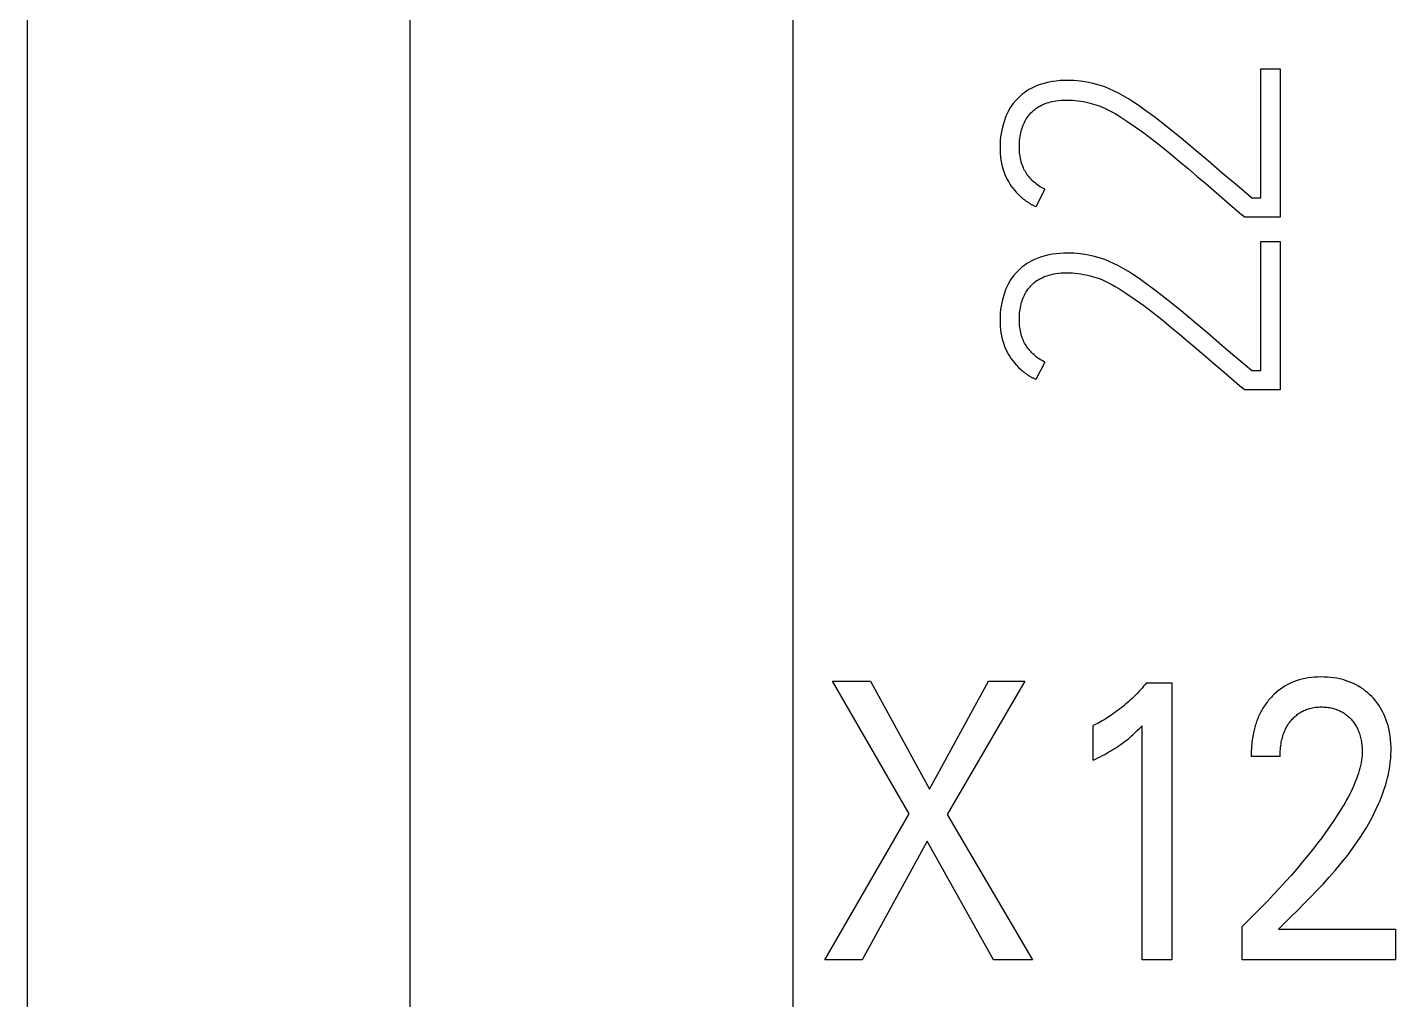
# Model space of a CAD drawing. Extents: x 867151 to 1787449, y -2071112 to -1028603.
# Drawn here: x 871211.25 to 871219.11, y -1032692.2 to -1032686.62 of the extents above; entities that cross this region are included whole.
import ezdxf

# ---------------------------------------------------------------- set-up
doc = ezdxf.new("R2010")
doc.units = 0
doc.header["$LTSCALE"] = 4
doc.header["$MEASUREMENT"] = 0
doc.layers.get('0').update_dxf_attribs({"linetype": 'CONTINUOUS'})
doc.layers.add('20000_FRONT_O', color=7, linetype='CONTINUOUS')

# ---------------------------------------------------------------- blocks, each defined once
blk = doc.blocks.new('CPU')
at = {"layer": '20000_FRONT_O', "color": 7, "linetype": 'Continuous'}
for p, q in [((82836.958, 10993.5925), (82836.958, 11092.7925)), ((82834.758, 11000.0199), (82834.758, 11033.3777))]:
    blk.add_line(p, q, dxfattribs=at)
blk = doc.blocks.new('A$C36C17930')
at = {"layer": '20000_FRONT_O', "color": 7, "linetype": 'Continuous'}
for p, q in [((0.0011, 0.4004), (0.0011, 99.6004)), ((2.2011, 6.8277), (2.2011, 40.1855)), ((4.8884, 19.834), (4.8884, 20.5752)), ((4.8884, 20.5752), (4.9994, 20.5752)), ((4.9994, 20.5752), (4.9994, 19.723)), ((3.5444, 20.4479), (3.5325, 20.4398)), ((3.5566, 20.4555), (3.5444, 20.4479)), ((3.5691, 20.4625), (3.5566, 20.4555)), ((3.5883, 20.472), (3.5691, 20.4625)), ((3.608, 20.4803), (3.5883, 20.472)), ((3.6283, 20.4873), (3.608, 20.4803)), ((3.649, 20.4931), (3.6283, 20.4873)), ((3.6701, 20.4979), (3.649, 20.4931)), ((3.6913, 20.5017), (3.6701, 20.4979)), ((3.7125, 20.5047), (3.6913, 20.5017)), ((3.7338, 20.5069), (3.7125, 20.5047)), ((3.7552, 20.5082), (3.7338, 20.5069)), ((3.7766, 20.5086), (3.7552, 20.5082)), ((3.8148, 20.5075), (3.7766, 20.5086)), ((3.8526, 20.5042), (3.8148, 20.5075)), ((3.8898, 20.4986), (3.8526, 20.5042)), ((3.9258, 20.4911), (3.8898, 20.4986)), ((3.9598, 20.4819), (3.9258, 20.4911)), ((3.9919, 20.4709), (3.9598, 20.4819)), ((4.0176, 20.4606), (3.9919, 20.4709)), ((4.0428, 20.4493), (4.0176, 20.4606)), ((4.0706, 20.4353), (4.0428, 20.4493)), ((3.4583, 20.3656), (3.451, 20.3545)), ((3.4662, 20.3763), (3.4583, 20.3656)), ((3.4826, 20.3954), (3.4662, 20.3763)), ((3.4995, 20.4122), (3.4826, 20.3954)), ((3.5161, 20.427), (3.4995, 20.4122)), ((3.5325, 20.4398), (3.5161, 20.427)), ((3.6229, 20.3626), (3.632, 20.3672)), ((3.632, 20.3672), (3.6412, 20.3714)), ((3.6412, 20.3714), (3.6506, 20.3752)), ((3.6506, 20.3752), (3.6603, 20.3787)), ((3.6603, 20.3787), (3.6702, 20.3817)), ((3.6702, 20.3817), (3.6801, 20.3843)), ((3.6801, 20.3843), (3.6903, 20.3867)), ((3.6903, 20.3867), (3.7005, 20.3888)), ((3.7005, 20.3888), (3.7108, 20.3905)), ((3.7108, 20.3905), (3.7265, 20.3927)), ((3.7265, 20.3927), (3.7422, 20.3942)), ((3.7422, 20.3942), (3.7583, 20.3951)), ((3.7583, 20.3951), (3.7744, 20.3954)), ((3.7744, 20.3954), (3.7906, 20.3952)), ((3.7906, 20.3952), (3.8067, 20.3945)), ((3.8067, 20.3945), (3.8226, 20.3932)), ((3.8226, 20.3932), (3.8385, 20.3915)), ((3.8385, 20.3915), (3.8542, 20.3893)), ((3.8542, 20.3893), (3.8698, 20.3866)), ((3.8698, 20.3866), (3.8849, 20.3835)), ((3.8849, 20.3835), (3.8999, 20.3802)), ((3.8999, 20.3802), (3.914, 20.3766)), ((3.914, 20.3766), (3.928, 20.3728)), ((3.928, 20.3728), (3.9411, 20.3688)), ((3.9411, 20.3688), (3.9542, 20.3644)), ((3.9542, 20.3644), (3.9662, 20.3599)), ((4.0979, 20.4201), (4.0706, 20.4353)), ((4.1278, 20.4021), (4.0979, 20.4201)), ((4.1572, 20.3832), (4.1278, 20.4021)), ((4.189, 20.3618), (4.1572, 20.3832)), ((3.4245, 20.3027), (3.4134, 20.2728)), ((3.4371, 20.33), (3.4245, 20.3027)), ((3.451, 20.3545), (3.4371, 20.33)), ((3.5391, 20.2834), (3.5439, 20.2911)), ((3.5439, 20.2911), (3.5482, 20.2975)), ((3.5482, 20.2975), (3.5528, 20.3037)), ((3.5528, 20.3037), (3.5576, 20.3098)), ((3.5576, 20.3098), (3.5626, 20.3157)), ((3.5626, 20.3157), (3.5678, 20.3214)), ((3.5678, 20.3214), (3.5733, 20.3268)), ((3.5733, 20.3268), (3.5789, 20.3321)), ((3.5789, 20.3321), (3.5847, 20.3372)), ((3.5847, 20.3372), (3.5907, 20.342)), ((3.5907, 20.342), (3.5969, 20.3466)), ((3.5969, 20.3466), (3.6053, 20.3524)), ((3.6053, 20.3524), (3.614, 20.3577)), ((3.614, 20.3577), (3.6229, 20.3626)), ((3.9662, 20.3599), (3.9782, 20.355)), ((3.9782, 20.355), (3.99, 20.3498)), ((3.99, 20.3498), (4.01, 20.3402)), ((4.01, 20.3402), (4.0296, 20.3299)), ((4.0296, 20.3299), (4.0514, 20.3174)), ((4.0514, 20.3174), (4.0729, 20.3045)), ((4.0729, 20.3045), (4.096, 20.2898)), ((4.096, 20.2898), (4.1189, 20.2749)), ((4.2203, 20.3397), (4.189, 20.3618)), ((4.2869, 20.2905), (4.2203, 20.3397)), ((4.3569, 20.2357), (4.2869, 20.2905)), ((3.3997, 20.2223), (3.3964, 20.2043)), ((3.4038, 20.2401), (3.3997, 20.2223)), ((3.4134, 20.2728), (3.4038, 20.2401)), ((3.5096, 20.2062), (3.5121, 20.2164)), ((3.5121, 20.2164), (3.5144, 20.2252)), ((3.5144, 20.2252), (3.5171, 20.2338)), ((3.5171, 20.2338), (3.52, 20.2424)), ((3.52, 20.2424), (3.5232, 20.2509)), ((3.5232, 20.2509), (3.5267, 20.2593)), ((3.5267, 20.2593), (3.5305, 20.2675)), ((3.5305, 20.2675), (3.5346, 20.2756)), ((3.5346, 20.2756), (3.5391, 20.2834)), ((4.1189, 20.2749), (4.1666, 20.2423)), ((4.1666, 20.2423), (4.216, 20.2068)), ((4.216, 20.2068), (4.2667, 20.1687)), ((4.4302, 20.1761), (4.3569, 20.2357)), ((3.3908, 20.1438), (3.3905, 20.1225)), ((3.392, 20.1651), (3.3908, 20.1438)), ((3.3938, 20.1848), (3.392, 20.1651)), ((3.3964, 20.2043), (3.3938, 20.1848)), ((3.5014, 20.1225), (3.5015, 20.1331)), ((3.5015, 20.1331), (3.5017, 20.1436)), ((3.5017, 20.1436), (3.5023, 20.1541)), ((3.5023, 20.1541), (3.5031, 20.1646)), ((3.5031, 20.1646), (3.5043, 20.1751)), ((3.5043, 20.1751), (3.5057, 20.1855)), ((3.5057, 20.1855), (3.5075, 20.1959)), ((3.5075, 20.1959), (3.5096, 20.2062)), ((4.2667, 20.1687), (4.3181, 20.1284)), ((4.3181, 20.1284), (4.3702, 20.0859)), ((4.5063, 20.1129), (4.4302, 20.1761)), ((3.3905, 20.1225), (3.3908, 20.1044)), ((3.3908, 20.1044), (3.3918, 20.0863)), ((3.3918, 20.0863), (3.3935, 20.0682)), ((3.3935, 20.0682), (3.3958, 20.0503)), ((3.3958, 20.0503), (3.399, 20.0324)), ((3.5017, 20.1123), (3.5014, 20.1225)), ((3.5022, 20.1021), (3.5017, 20.1123)), ((3.5029, 20.092), (3.5022, 20.1021)), ((3.504, 20.0819), (3.5029, 20.092)), ((3.5054, 20.0718), (3.504, 20.0819)), ((3.5071, 20.0618), (3.5054, 20.0718)), ((3.5092, 20.0519), (3.5071, 20.0618)), ((3.5116, 20.0421), (3.5092, 20.0519)), ((4.3702, 20.0859), (4.4223, 20.0425)), ((4.5855, 20.0459), (4.5063, 20.1129)), ((3.399, 20.0324), (3.4029, 20.0148)), ((3.4029, 20.0148), (3.4077, 19.9973)), ((3.4077, 19.9973), (3.4134, 19.9802)), ((3.4134, 19.9802), (3.4188, 19.9665)), ((3.5145, 20.0324), (3.5116, 20.0421)), ((3.5177, 20.0229), (3.5145, 20.0324)), ((3.5208, 20.0149), (3.5177, 20.0229)), ((3.5242, 20.0071), (3.5208, 20.0149)), ((3.5278, 19.9994), (3.5242, 20.0071)), ((3.5318, 19.9918), (3.5278, 19.9994)), ((3.536, 19.9844), (3.5318, 19.9918)), ((3.5405, 19.9771), (3.536, 19.9844)), ((3.5452, 19.9699), (3.5405, 19.9771)), ((4.4223, 20.0425), (4.4733, 19.9996)), ((4.4733, 19.9996), (4.5234, 19.9572)), ((4.667, 19.9765), (4.5855, 20.0459)), ((4.7502, 19.9059), (4.667, 19.9765)), ((3.4188, 19.9665), (3.4248, 19.953)), ((3.4248, 19.953), (3.4313, 19.9397)), ((3.4313, 19.9397), (3.4385, 19.9268)), ((3.4385, 19.9268), (3.4462, 19.9141)), ((3.4462, 19.9141), (3.4545, 19.9018)), ((3.4545, 19.9018), (3.4632, 19.8898)), ((3.5502, 19.9629), (3.5452, 19.9699)), ((3.5554, 19.9561), (3.5502, 19.9629)), ((3.5609, 19.9494), (3.5554, 19.9561)), ((3.5665, 19.943), (3.5609, 19.9494)), ((3.5729, 19.9362), (3.5665, 19.943)), ((3.5795, 19.9297), (3.5729, 19.9362)), ((3.5864, 19.9234), (3.5795, 19.9297)), ((3.5934, 19.9173), (3.5864, 19.9234)), ((3.6007, 19.9115), (3.5934, 19.9173)), ((3.6081, 19.906), (3.6007, 19.9115)), ((3.6158, 19.9008), (3.6081, 19.906)), ((3.6236, 19.8958), (3.6158, 19.9008)), ((3.6315, 19.8912), (3.6236, 19.8958)), ((4.5234, 19.9572), (4.5721, 19.9156)), ((4.5721, 19.9156), (4.619, 19.8753)), ((4.8352, 19.834), (4.7502, 19.9059)), ((3.4632, 19.8898), (3.4725, 19.8782)), ((3.4725, 19.8782), (3.4822, 19.867)), ((3.4822, 19.867), (3.4964, 19.8522)), ((3.4964, 19.8522), (3.5114, 19.8383)), ((3.5114, 19.8383), (3.5143, 19.8358)), ((3.5143, 19.8358), (3.5172, 19.8333)), ((3.5172, 19.8333), (3.5201, 19.8309)), ((3.5201, 19.8309), (3.523, 19.8285)), ((3.523, 19.8285), (3.526, 19.8262)), ((3.526, 19.8262), (3.529, 19.8238)), ((3.529, 19.8238), (3.532, 19.8215)), ((3.532, 19.8215), (3.535, 19.8193)), ((3.535, 19.8193), (3.5381, 19.817)), ((3.5381, 19.817), (3.5412, 19.8148)), ((3.5412, 19.8148), (3.5443, 19.8127)), ((3.6479, 19.8828), (3.5969, 19.783)), ((3.6397, 19.8868), (3.6315, 19.8912)), ((3.6479, 19.8828), (3.6397, 19.8868)), ((4.619, 19.8753), (4.6643, 19.8362)), ((4.6643, 19.8362), (4.7797, 19.7364)), ((4.8352, 19.834), (4.8884, 19.834)), ((3.5443, 19.8127), (3.5474, 19.8105)), ((3.5474, 19.8105), (3.5506, 19.8085)), ((3.5506, 19.8085), (3.5537, 19.8064)), ((3.5537, 19.8064), (3.5569, 19.8044)), ((3.5569, 19.8044), (3.5602, 19.8024)), ((3.5602, 19.8024), (3.5634, 19.8004)), ((3.5634, 19.8004), (3.5667, 19.7985)), ((3.5667, 19.7985), (3.5699, 19.7966)), ((3.5699, 19.7966), (3.5732, 19.7948)), ((3.5732, 19.7948), (3.5766, 19.793)), ((3.5766, 19.793), (3.5799, 19.7912)), ((3.5799, 19.7912), (3.5833, 19.7895)), ((3.5833, 19.7895), (3.5866, 19.7878)), ((3.5866, 19.7878), (3.59, 19.7861)), ((3.59, 19.7861), (3.5934, 19.7845)), ((3.5934, 19.7845), (3.5969, 19.783)), ((4.7952, 19.723), (4.7797, 19.7364)), ((4.9994, 19.723), (4.7952, 19.723)), ((4.8884, 18.842), (4.8884, 19.5832)), ((4.8884, 19.5832), (4.9994, 19.5832)), ((4.9994, 19.5832), (4.9994, 18.7311)), ((3.649, 19.5011), (3.6283, 19.4953)), ((3.6701, 19.5059), (3.649, 19.5011)), ((3.6913, 19.5098), (3.6701, 19.5059)), ((3.7125, 19.5128), (3.6913, 19.5098)), ((3.7338, 19.5149), (3.7125, 19.5128)), ((3.7552, 19.5162), (3.7338, 19.5149)), ((3.7766, 19.5167), (3.7552, 19.5162)), ((3.8148, 19.5156), (3.7766, 19.5167)), ((3.8526, 19.5122), (3.8148, 19.5156)), ((3.8898, 19.5067), (3.8526, 19.5122)), ((3.9258, 19.4992), (3.8898, 19.5067)), ((3.9598, 19.4899), (3.9258, 19.4992)), ((3.4995, 19.4203), (3.4826, 19.4035)), ((3.5161, 19.435), (3.4995, 19.4203)), ((3.5325, 19.4479), (3.5161, 19.435)), ((3.5444, 19.456), (3.5325, 19.4479)), ((3.5566, 19.4635), (3.5444, 19.456)), ((3.5691, 19.4706), (3.5566, 19.4635)), ((3.5883, 19.48), (3.5691, 19.4706)), ((3.608, 19.4883), (3.5883, 19.48)), ((3.6283, 19.4953), (3.608, 19.4883)), ((3.9919, 19.4789), (3.9598, 19.4899)), ((4.0176, 19.4687), (3.9919, 19.4789)), ((4.0428, 19.4574), (4.0176, 19.4687)), ((4.0706, 19.4433), (4.0428, 19.4574)), ((4.0979, 19.4281), (4.0706, 19.4433)), ((4.1278, 19.4101), (4.0979, 19.4281)), ((3.451, 19.3626), (3.4371, 19.338)), ((3.4583, 19.3737), (3.451, 19.3626)), ((3.4662, 19.3844), (3.4583, 19.3737)), ((3.4826, 19.4035), (3.4662, 19.3844)), ((3.5789, 19.3402), (3.5847, 19.3452)), ((3.5847, 19.3452), (3.5907, 19.3501)), ((3.5907, 19.3501), (3.5969, 19.3547)), ((3.5969, 19.3547), (3.6053, 19.3604)), ((3.6053, 19.3604), (3.614, 19.3657)), ((3.614, 19.3657), (3.6229, 19.3707)), ((3.6229, 19.3707), (3.632, 19.3753)), ((3.632, 19.3753), (3.6412, 19.3795)), ((3.6412, 19.3795), (3.6506, 19.3833)), ((3.6506, 19.3833), (3.6603, 19.3867)), ((3.6603, 19.3867), (3.6702, 19.3897)), ((3.6702, 19.3897), (3.6801, 19.3924)), ((3.6801, 19.3924), (3.6903, 19.3947)), ((3.6903, 19.3947), (3.7005, 19.3968)), ((3.7005, 19.3968), (3.7108, 19.3986)), ((3.7108, 19.3986), (3.7265, 19.4007)), ((3.7265, 19.4007), (3.7422, 19.4023)), ((3.7422, 19.4023), (3.7583, 19.4032)), ((3.7583, 19.4032), (3.7744, 19.4035)), ((3.7744, 19.4035), (3.7906, 19.4032)), ((3.7906, 19.4032), (3.8067, 19.4025)), ((3.8067, 19.4025), (3.8226, 19.4013)), ((3.8226, 19.4013), (3.8385, 19.3995)), ((3.8385, 19.3995), (3.8542, 19.3973)), ((3.8542, 19.3973), (3.8698, 19.3946)), ((3.8698, 19.3946), (3.8849, 19.3916)), ((3.8849, 19.3916), (3.8999, 19.3882)), ((3.8999, 19.3882), (3.914, 19.3847)), ((3.914, 19.3847), (3.928, 19.3808)), ((3.928, 19.3808), (3.9411, 19.3768)), ((3.9411, 19.3768), (3.9542, 19.3724)), ((3.9542, 19.3724), (3.9662, 19.3679)), ((3.9662, 19.3679), (3.9782, 19.3631)), ((3.9782, 19.3631), (3.99, 19.3579)), ((3.99, 19.3579), (4.01, 19.3483)), ((4.01, 19.3483), (4.0296, 19.3379)), ((4.1572, 19.3913), (4.1278, 19.4101)), ((4.189, 19.3698), (4.1572, 19.3913)), ((4.2203, 19.3478), (4.189, 19.3698)), ((4.2869, 19.2986), (4.2203, 19.3478)), ((3.4134, 19.2808), (3.4038, 19.2481)), ((3.4245, 19.3108), (3.4134, 19.2808)), ((3.4371, 19.338), (3.4245, 19.3108)), ((3.5232, 19.259), (3.5267, 19.2673)), ((3.5267, 19.2673), (3.5305, 19.2755)), ((3.5305, 19.2755), (3.5346, 19.2836)), ((3.5346, 19.2836), (3.5391, 19.2915)), ((3.5391, 19.2915), (3.5439, 19.2992)), ((3.5439, 19.2992), (3.5482, 19.3056)), ((3.5482, 19.3056), (3.5528, 19.3118)), ((3.5528, 19.3118), (3.5576, 19.3178)), ((3.5576, 19.3178), (3.5626, 19.3237)), ((3.5626, 19.3237), (3.5678, 19.3294)), ((3.5678, 19.3294), (3.5733, 19.3349)), ((3.5733, 19.3349), (3.5789, 19.3402)), ((4.0296, 19.3379), (4.0514, 19.3255)), ((4.0514, 19.3255), (4.0729, 19.3125)), ((4.0729, 19.3125), (4.096, 19.2979)), ((4.096, 19.2979), (4.1189, 19.2829)), ((4.1189, 19.2829), (4.1666, 19.2504)), ((4.3569, 19.2437), (4.2869, 19.2986)), ((3.3938, 19.1928), (3.392, 19.1732)), ((3.3964, 19.2124), (3.3938, 19.1928)), ((3.3997, 19.2304), (3.3964, 19.2124)), ((3.4038, 19.2481), (3.3997, 19.2304)), ((3.5043, 19.1831), (3.5057, 19.1936)), ((3.5057, 19.1936), (3.5075, 19.2039)), ((3.5075, 19.2039), (3.5096, 19.2142)), ((3.5096, 19.2142), (3.5121, 19.2245)), ((3.5121, 19.2245), (3.5144, 19.2332)), ((3.5144, 19.2332), (3.5171, 19.2419)), ((3.5171, 19.2419), (3.52, 19.2505)), ((3.52, 19.2505), (3.5232, 19.259)), ((4.1666, 19.2504), (4.216, 19.2149)), ((4.216, 19.2149), (4.2667, 19.1768)), ((4.4302, 19.1842), (4.3569, 19.2437)), ((3.3908, 19.1519), (3.3905, 19.1305)), ((3.3905, 19.1305), (3.3908, 19.1124)), ((3.392, 19.1732), (3.3908, 19.1519)), ((3.3908, 19.1124), (3.3918, 19.0943)), ((3.5014, 19.1305), (3.5015, 19.1411)), ((3.5017, 19.1204), (3.5014, 19.1305)), ((3.5015, 19.1411), (3.5017, 19.1517)), ((3.5017, 19.1517), (3.5023, 19.1622)), ((3.5022, 19.1102), (3.5017, 19.1204)), ((3.5029, 19.1), (3.5022, 19.1102)), ((3.5023, 19.1622), (3.5031, 19.1727)), ((3.5031, 19.1727), (3.5043, 19.1831)), ((4.2667, 19.1768), (4.3181, 19.1364)), ((4.3181, 19.1364), (4.3702, 19.0939)), ((4.5063, 19.1209), (4.4302, 19.1842)), ((4.5855, 19.054), (4.5063, 19.1209)), ((3.3918, 19.0943), (3.3935, 19.0763)), ((3.3935, 19.0763), (3.3958, 19.0583)), ((3.3958, 19.0583), (3.399, 19.0405)), ((3.399, 19.0405), (3.4029, 19.0228)), ((3.504, 19.0899), (3.5029, 19.1)), ((3.5054, 19.0799), (3.504, 19.0899)), ((3.5071, 19.0699), (3.5054, 19.0799)), ((3.5092, 19.06), (3.5071, 19.0699)), ((3.5116, 19.0502), (3.5092, 19.06)), ((3.5145, 19.0405), (3.5116, 19.0502)), ((3.5177, 19.0309), (3.5145, 19.0405)), ((3.5208, 19.023), (3.5177, 19.0309)), ((4.3702, 19.0939), (4.4223, 19.0505)), ((4.4223, 19.0505), (4.4733, 19.0076)), ((4.667, 18.9846), (4.5855, 19.054)), ((3.4029, 19.0228), (3.4077, 19.0054)), ((3.4077, 19.0054), (3.4134, 18.9883)), ((3.4134, 18.9883), (3.4188, 18.9745)), ((3.4188, 18.9745), (3.4248, 18.961)), ((3.4248, 18.961), (3.4313, 18.9478)), ((3.5242, 19.0151), (3.5208, 19.023)), ((3.5278, 19.0074), (3.5242, 19.0151)), ((3.5318, 18.9998), (3.5278, 19.0074)), ((3.536, 18.9924), (3.5318, 18.9998)), ((3.5405, 18.9851), (3.536, 18.9924)), ((3.5452, 18.978), (3.5405, 18.9851)), ((3.5502, 18.971), (3.5452, 18.978)), ((3.5554, 18.9641), (3.5502, 18.971)), ((3.5609, 18.9575), (3.5554, 18.9641)), ((3.5665, 18.951), (3.5609, 18.9575)), ((3.5729, 18.9443), (3.5665, 18.951)), ((4.4733, 19.0076), (4.5234, 18.9652)), ((4.5234, 18.9652), (4.5721, 18.9237)), ((4.7502, 18.9139), (4.667, 18.9846)), ((3.4313, 18.9478), (3.4385, 18.9348)), ((3.4385, 18.9348), (3.4462, 18.9222)), ((3.4462, 18.9222), (3.4545, 18.9099)), ((3.4545, 18.9099), (3.4632, 18.8979)), ((3.4632, 18.8979), (3.4725, 18.8863)), ((3.4725, 18.8863), (3.4822, 18.8751)), ((3.4822, 18.8751), (3.4964, 18.8603)), ((3.5795, 18.9377), (3.5729, 18.9443)), ((3.5864, 18.9314), (3.5795, 18.9377)), ((3.5934, 18.9254), (3.5864, 18.9314)), ((3.6007, 18.9196), (3.5934, 18.9254)), ((3.6479, 18.8909), (3.5969, 18.791)), ((3.6081, 18.9141), (3.6007, 18.9196)), ((3.6158, 18.9088), (3.6081, 18.9141)), ((3.6236, 18.9039), (3.6158, 18.9088)), ((3.6315, 18.8992), (3.6236, 18.9039)), ((3.6397, 18.8949), (3.6315, 18.8992)), ((3.6479, 18.8909), (3.6397, 18.8949)), ((4.5721, 18.9237), (4.619, 18.8833)), ((4.619, 18.8833), (4.6643, 18.8443)), ((4.8352, 18.842), (4.7502, 18.9139)), ((3.4964, 18.8603), (3.5114, 18.8463)), ((3.5114, 18.8463), (3.5143, 18.8438)), ((3.5143, 18.8438), (3.5172, 18.8414)), ((3.5172, 18.8414), (3.5201, 18.839)), ((3.5201, 18.839), (3.523, 18.8366)), ((3.523, 18.8366), (3.526, 18.8342)), ((3.526, 18.8342), (3.529, 18.8319)), ((3.529, 18.8319), (3.532, 18.8296)), ((3.532, 18.8296), (3.535, 18.8273)), ((3.535, 18.8273), (3.5381, 18.8251)), ((3.5381, 18.8251), (3.5412, 18.8229)), ((3.5412, 18.8229), (3.5443, 18.8207)), ((3.5443, 18.8207), (3.5474, 18.8186)), ((3.5474, 18.8186), (3.5506, 18.8165)), ((3.5506, 18.8165), (3.5537, 18.8144)), ((3.5537, 18.8144), (3.5569, 18.8124)), ((3.5569, 18.8124), (3.5602, 18.8104)), ((3.5602, 18.8104), (3.5634, 18.8085)), ((3.5634, 18.8085), (3.5667, 18.8066)), ((3.5667, 18.8066), (3.5699, 18.8047)), ((3.5699, 18.8047), (3.5732, 18.8028)), ((3.5732, 18.8028), (3.5766, 18.801)), ((3.5766, 18.801), (3.5799, 18.7993)), ((3.5799, 18.7993), (3.5833, 18.7975)), ((3.5833, 18.7975), (3.5866, 18.7958)), ((3.5866, 18.7958), (3.59, 18.7942)), ((3.59, 18.7942), (3.5934, 18.7926)), ((3.5934, 18.7926), (3.5969, 18.791)), ((4.6643, 18.8443), (4.7797, 18.7444)), ((4.8352, 18.842), (4.8884, 18.842)), ((4.7952, 18.7311), (4.7797, 18.7444)), ((4.9994, 18.7311), (4.7952, 18.7311)), ((5.1084, 17.065), (5.0921, 17.0597)), ((5.125, 17.0695), (5.1084, 17.065)), ((5.1431, 17.0736), (5.125, 17.0695)), ((5.1613, 17.0768), (5.1431, 17.0736)), ((5.1797, 17.0793), (5.1613, 17.0768)), ((5.1982, 17.081), (5.1797, 17.0793)), ((5.2168, 17.082), (5.1982, 17.081)), ((5.2354, 17.0824), (5.2168, 17.082)), ((5.2535, 17.0821), (5.2354, 17.0824)), ((5.2715, 17.0812), (5.2535, 17.0821)), ((5.2896, 17.0797), (5.2715, 17.0812)), ((5.3075, 17.0775), (5.2896, 17.0797)), ((5.3254, 17.0746), (5.3075, 17.0775)), ((5.3431, 17.071), (5.3254, 17.0746)), ((5.3592, 17.067), (5.3431, 17.071)), ((5.3752, 17.0624), (5.3592, 17.067)), ((5.3909, 17.0571), (5.3752, 17.0624)), ((2.8676, 16.2965), (2.4267, 17.0585)), ((2.4267, 17.0585), (2.6454, 17.0585)), ((2.6454, 17.0585), (2.9856, 16.4371)), ((2.9856, 16.4371), (3.3239, 17.0585)), ((3.5326, 17.0585), (3.0862, 16.292)), ((3.3239, 17.0585), (3.5326, 17.0585)), ((4.1783, 16.9883), (4.1687, 16.9785)), ((4.1877, 16.9982), (4.1783, 16.9883)), ((4.197, 17.0082), (4.1877, 16.9982)), ((4.2062, 17.0184), (4.197, 17.0082)), ((4.2152, 17.0286), (4.2062, 17.0184)), ((4.2241, 17.039), (4.2152, 17.0286)), ((4.2329, 17.0495), (4.2241, 17.039)), ((4.2329, 17.0495), (4.378, 17.0495)), ((4.378, 17.0495), (4.378, 15.4585)), ((4.9763, 16.9924), (4.9641, 16.9813)), ((4.989, 17.003), (4.9763, 16.9924)), ((5.0021, 17.0129), (4.989, 17.003)), ((5.0157, 17.0223), (5.0021, 17.0129)), ((5.0297, 17.031), (5.0157, 17.0223)), ((5.0448, 17.0393), (5.0297, 17.031)), ((5.0602, 17.0468), (5.0448, 17.0393)), ((5.076, 17.0536), (5.0602, 17.0468)), ((5.0921, 17.0597), (5.076, 17.0536)), ((5.4065, 17.0511), (5.3909, 17.0571)), ((5.4217, 17.0444), (5.4065, 17.0511)), ((5.4365, 17.037), (5.4217, 17.0444)), ((5.4507, 17.0291), (5.4365, 17.037)), ((5.4646, 17.0205), (5.4507, 17.0291)), ((5.478, 17.0114), (5.4646, 17.0205)), ((5.491, 17.0016), (5.478, 17.0114)), ((5.5036, 16.9912), (5.491, 17.0016)), ((5.5157, 16.9803), (5.5036, 16.9912)), ((4.0895, 16.9072), (4.0792, 16.8991)), ((4.0997, 16.9155), (4.0895, 16.9072)), ((4.1097, 16.924), (4.0997, 16.9155)), ((4.1197, 16.9325), (4.1097, 16.924)), ((4.1295, 16.9412), (4.1197, 16.9325)), ((4.1392, 16.9501), (4.1295, 16.9412)), ((4.1491, 16.9594), (4.1392, 16.9501)), ((4.159, 16.9689), (4.1491, 16.9594)), ((4.1687, 16.9785), (4.159, 16.9689)), ((4.9051, 16.9095), (4.9008, 16.9027)), ((4.9095, 16.9163), (4.9051, 16.9095)), ((4.914, 16.9229), (4.9095, 16.9163)), ((4.9187, 16.9295), (4.914, 16.9229)), ((4.9236, 16.936), (4.9187, 16.9295)), ((4.9285, 16.9423), (4.9236, 16.936)), ((4.9336, 16.9486), (4.9285, 16.9423)), ((4.9388, 16.9547), (4.9336, 16.9486)), ((4.9441, 16.9608), (4.9388, 16.9547)), ((4.9496, 16.9667), (4.9441, 16.9608)), ((4.9568, 16.9741), (4.9496, 16.9667)), ((4.9641, 16.9813), (4.9568, 16.9741)), ((5.1773, 16.9036), (5.1854, 16.9054)), ((5.1854, 16.9054), (5.1937, 16.9068)), ((5.1937, 16.9068), (5.202, 16.908)), ((5.202, 16.908), (5.2103, 16.9089)), ((5.2103, 16.9089), (5.2186, 16.9095)), ((5.2186, 16.9095), (5.227, 16.9099)), ((5.227, 16.9099), (5.2354, 16.91)), ((5.2354, 16.91), (5.2435, 16.9099)), ((5.2435, 16.9099), (5.2516, 16.9096)), ((5.2516, 16.9096), (5.2597, 16.9091)), ((5.2597, 16.9091), (5.2678, 16.9083)), ((5.2678, 16.9083), (5.2759, 16.9073)), ((5.2759, 16.9073), (5.2839, 16.9061)), ((5.2839, 16.9061), (5.2919, 16.9046)), ((5.2919, 16.9046), (5.2999, 16.9028)), ((5.5269, 16.9693), (5.5157, 16.9803)), ((5.5376, 16.9578), (5.5269, 16.9693)), ((5.5478, 16.9459), (5.5376, 16.9578)), ((5.5575, 16.9335), (5.5478, 16.9459)), ((5.5667, 16.9208), (5.5575, 16.9335)), ((5.5752, 16.9076), (5.5667, 16.9208)), ((5.5832, 16.8941), (5.5752, 16.9076)), ((3.9778, 16.8307), (3.9676, 16.8249)), ((3.9879, 16.8366), (3.9778, 16.8307)), ((3.9978, 16.8426), (3.9879, 16.8366)), ((4.0077, 16.8488), (3.9978, 16.8426)), ((4.0176, 16.8551), (4.0077, 16.8488)), ((4.0273, 16.8615), (4.0176, 16.8551)), ((4.0369, 16.868), (4.0273, 16.8615)), ((4.0477, 16.8756), (4.0369, 16.868)), ((4.0583, 16.8833), (4.0477, 16.8756)), ((4.0688, 16.8911), (4.0583, 16.8833)), ((4.0792, 16.8991), (4.0688, 16.8911)), ((4.8649, 16.8272), (4.862, 16.8191)), ((4.8678, 16.8352), (4.8649, 16.8272)), ((4.871, 16.8432), (4.8678, 16.8352)), ((4.8742, 16.8511), (4.871, 16.8432)), ((4.8777, 16.859), (4.8742, 16.8511)), ((4.8813, 16.8668), (4.8777, 16.859)), ((4.8851, 16.8745), (4.8813, 16.8668)), ((4.8888, 16.8816), (4.8851, 16.8745)), ((4.8926, 16.8887), (4.8888, 16.8816)), ((4.8966, 16.8957), (4.8926, 16.8887)), ((4.9008, 16.9027), (4.8966, 16.8957)), ((5.055, 16.8223), (5.0596, 16.8282)), ((5.0596, 16.8282), (5.0644, 16.834)), ((5.0644, 16.834), (5.069, 16.8394)), ((5.069, 16.8394), (5.0739, 16.8446)), ((5.0739, 16.8446), (5.0789, 16.8496)), ((5.0789, 16.8496), (5.0841, 16.8545)), ((5.0841, 16.8545), (5.0894, 16.8592)), ((5.0894, 16.8592), (5.0949, 16.8638)), ((5.0949, 16.8638), (5.1005, 16.8681)), ((5.1005, 16.8681), (5.1063, 16.8723)), ((5.1063, 16.8723), (5.1122, 16.8762)), ((5.1122, 16.8762), (5.1181, 16.8799)), ((5.1181, 16.8799), (5.1241, 16.8833)), ((5.1241, 16.8833), (5.1303, 16.8866)), ((5.1303, 16.8866), (5.1366, 16.8896)), ((5.1366, 16.8896), (5.1429, 16.8924)), ((5.1429, 16.8924), (5.1494, 16.895)), ((5.1494, 16.895), (5.1559, 16.8974)), ((5.1559, 16.8974), (5.1625, 16.8996)), ((5.1625, 16.8996), (5.1692, 16.9016)), ((5.1692, 16.9016), (5.1773, 16.9036)), ((5.2999, 16.9028), (5.3071, 16.901)), ((5.3071, 16.901), (5.3143, 16.8989)), ((5.3143, 16.8989), (5.3214, 16.8965)), ((5.3214, 16.8965), (5.3284, 16.894)), ((5.3284, 16.894), (5.3354, 16.8911)), ((5.3354, 16.8911), (5.3422, 16.8881)), ((5.3422, 16.8881), (5.3489, 16.8848)), ((5.3489, 16.8848), (5.3555, 16.8813)), ((5.3555, 16.8813), (5.3619, 16.8775)), ((5.3619, 16.8775), (5.3681, 16.8736)), ((5.3681, 16.8736), (5.3742, 16.8694)), ((5.3742, 16.8694), (5.3801, 16.865)), ((5.3801, 16.865), (5.3859, 16.8604)), ((5.3859, 16.8604), (5.3915, 16.8556)), ((5.3915, 16.8556), (5.397, 16.8506)), ((5.397, 16.8506), (5.4023, 16.8454)), ((5.4023, 16.8454), (5.4073, 16.8401)), ((5.4073, 16.8401), (5.4121, 16.8347)), ((5.4121, 16.8347), (5.4168, 16.8291)), ((5.4168, 16.8291), (5.4212, 16.8234)), ((5.5909, 16.8796), (5.5832, 16.8941)), ((5.5979, 16.8648), (5.5909, 16.8796)), ((5.6043, 16.8496), (5.5979, 16.8648)), ((5.61, 16.8342), (5.6043, 16.8496)), ((5.6152, 16.8186), (5.61, 16.8342)), ((3.9367, 16.8086), (3.9263, 16.8034)), ((3.9263, 16.6038), (3.9263, 16.8034)), ((3.9471, 16.8139), (3.9367, 16.8086)), ((3.9574, 16.8193), (3.9471, 16.8139)), ((3.9676, 16.8249), (3.9574, 16.8193)), ((4.1455, 16.7434), (4.1534, 16.7504)), ((4.1534, 16.7504), (4.162, 16.7583)), ((4.162, 16.7583), (4.1706, 16.7664)), ((4.1706, 16.7664), (4.1791, 16.7746)), ((4.1791, 16.7746), (4.1929, 16.7883)), ((4.1929, 16.7883), (4.2066, 16.8023)), ((4.2066, 15.4585), (4.2066, 16.8023)), ((4.8444, 16.7509), (4.8425, 16.7406)), ((4.8464, 16.7611), (4.8444, 16.7509)), ((4.8482, 16.7695), (4.8464, 16.7611)), ((4.8502, 16.7778), (4.8482, 16.7695)), ((4.8522, 16.7862), (4.8502, 16.7778)), ((4.8545, 16.7944), (4.8522, 16.7862)), ((4.8569, 16.8027), (4.8545, 16.7944)), ((4.8594, 16.8109), (4.8569, 16.8027)), ((4.862, 16.8191), (4.8594, 16.8109)), ((5.0154, 16.7433), (5.0182, 16.7519)), ((5.0182, 16.7519), (5.0213, 16.7605)), ((5.0213, 16.7605), (5.0247, 16.7689)), ((5.0247, 16.7689), (5.0283, 16.7772)), ((5.0283, 16.7772), (5.0315, 16.784)), ((5.0315, 16.784), (5.035, 16.7906)), ((5.035, 16.7906), (5.0386, 16.7972)), ((5.0386, 16.7972), (5.0424, 16.8037)), ((5.0424, 16.8037), (5.0464, 16.81)), ((5.0464, 16.81), (5.0506, 16.8162)), ((5.0506, 16.8162), (5.055, 16.8223)), ((5.4212, 16.8234), (5.4255, 16.8176)), ((5.4255, 16.8176), (5.4296, 16.8116)), ((5.4296, 16.8116), (5.4335, 16.8054)), ((5.4335, 16.8054), (5.4371, 16.7992)), ((5.4371, 16.7992), (5.4406, 16.7928)), ((5.4406, 16.7928), (5.444, 16.7859)), ((5.444, 16.7859), (5.4472, 16.7789)), ((5.4472, 16.7789), (5.4502, 16.7718)), ((5.4502, 16.7718), (5.4529, 16.7646)), ((5.4529, 16.7646), (5.4555, 16.7573)), ((5.4555, 16.7573), (5.4578, 16.7499)), ((5.4578, 16.7499), (5.4599, 16.7425)), ((5.6197, 16.8027), (5.6152, 16.8186)), ((5.6237, 16.7868), (5.6197, 16.8027)), ((5.6282, 16.7656), (5.6237, 16.7868)), ((5.6317, 16.7443), (5.6282, 16.7656)), ((4.0392, 16.6653), (4.0505, 16.6724)), ((4.0505, 16.6724), (4.0616, 16.6796)), ((4.0616, 16.6796), (4.0726, 16.687)), ((4.0726, 16.687), (4.0824, 16.6937)), ((4.0824, 16.6937), (4.092, 16.7006)), ((4.092, 16.7006), (4.1016, 16.7077)), ((4.1016, 16.7077), (4.111, 16.7149)), ((4.111, 16.7149), (4.1203, 16.7222)), ((4.1203, 16.7222), (4.1295, 16.7297)), ((4.1295, 16.7297), (4.1375, 16.7365)), ((4.1375, 16.7365), (4.1455, 16.7434)), ((4.8352, 16.6785), (4.8345, 16.6681)), ((4.836, 16.6889), (4.8352, 16.6785)), ((4.8369, 16.6993), (4.836, 16.6889)), ((4.8381, 16.7096), (4.8369, 16.6993)), ((4.8394, 16.72), (4.8381, 16.7096)), ((4.8408, 16.7303), (4.8394, 16.72)), ((4.8425, 16.7406), (4.8408, 16.7303)), ((5.0012, 16.6674), (5.0022, 16.6776)), ((5.0022, 16.6776), (5.0034, 16.6878)), ((5.0034, 16.6878), (5.0049, 16.6979)), ((5.0049, 16.6979), (5.0067, 16.708)), ((5.0067, 16.708), (5.0085, 16.7169)), ((5.0085, 16.7169), (5.0106, 16.7258)), ((5.0106, 16.7258), (5.0129, 16.7346)), ((5.0129, 16.7346), (5.0154, 16.7433)), ((5.4599, 16.7425), (5.4618, 16.735)), ((5.4618, 16.735), (5.4636, 16.7274)), ((5.4636, 16.7274), (5.4653, 16.7188)), ((5.4653, 16.7188), (5.4668, 16.7102)), ((5.4668, 16.7102), (5.4682, 16.7015)), ((5.4682, 16.7015), (5.4692, 16.6929)), ((5.4692, 16.6929), (5.4701, 16.6841)), ((5.4701, 16.6841), (5.4707, 16.6754)), ((5.4707, 16.6754), (5.4711, 16.6667)), ((5.6343, 16.7229), (5.6317, 16.7443)), ((5.6361, 16.7014), (5.6343, 16.7229)), ((5.6371, 16.6798), (5.6361, 16.7014)), ((5.6372, 16.6583), (5.6371, 16.6798)), ((3.9263, 16.6038), (3.9395, 16.6104)), ((3.9395, 16.6104), (3.9527, 16.6171)), ((3.9527, 16.6171), (3.9659, 16.6239)), ((3.9659, 16.6239), (3.979, 16.6308)), ((3.979, 16.6308), (3.992, 16.6378)), ((3.992, 16.6378), (4.0049, 16.645)), ((4.0049, 16.645), (4.0164, 16.6516)), ((4.0164, 16.6516), (4.0279, 16.6584)), ((4.0279, 16.6584), (4.0392, 16.6653)), ((4.8337, 16.6473), (4.8335, 16.6369)), ((4.8335, 16.6369), (4.8335, 16.6265)), ((4.9995, 16.6265), (4.8335, 16.6265)), ((4.8341, 16.6577), (4.8337, 16.6473)), ((4.8345, 16.6681), (4.8341, 16.6577)), ((4.9995, 16.6265), (4.9996, 16.6367)), ((4.9996, 16.6367), (4.9999, 16.647)), ((4.9999, 16.647), (5.0004, 16.6572)), ((5.0004, 16.6572), (5.0012, 16.6674)), ((5.4674, 16.6039), (5.4649, 16.5889)), ((5.4693, 16.6189), (5.4674, 16.6039)), ((5.4706, 16.634), (5.4693, 16.6189)), ((5.4712, 16.6492), (5.4706, 16.634)), ((5.4711, 16.6667), (5.4713, 16.6579)), ((5.4713, 16.6579), (5.4712, 16.6492)), ((5.6298, 16.5688), (5.6328, 16.5911)), ((5.6328, 16.5911), (5.6351, 16.6135)), ((5.6351, 16.6135), (5.6366, 16.6358)), ((5.6366, 16.6358), (5.6372, 16.6583)), ((5.4453, 16.5152), (5.4402, 16.5008)), ((5.45, 16.5297), (5.4453, 16.5152)), ((5.4544, 16.5443), (5.45, 16.5297)), ((5.4584, 16.5591), (5.4544, 16.5443)), ((5.4619, 16.5739), (5.4584, 16.5591)), ((5.4649, 16.5889), (5.4619, 16.5739)), ((5.6166, 16.5026), (5.6216, 16.5246)), ((5.6216, 16.5246), (5.6261, 16.5467)), ((5.6261, 16.5467), (5.6298, 16.5688)), ((5.4135, 16.4373), (5.4035, 16.4167)), ((5.423, 16.4582), (5.4135, 16.4373)), ((5.4319, 16.4793), (5.423, 16.4582)), ((5.4402, 16.5008), (5.4319, 16.4793)), ((5.5903, 16.416), (5.5977, 16.4374)), ((5.5977, 16.4374), (5.6046, 16.459)), ((5.6046, 16.459), (5.6109, 16.4807)), ((5.6109, 16.4807), (5.6166, 16.5026)), ((5.3707, 16.3563), (5.359, 16.3366)), ((5.382, 16.3762), (5.3707, 16.3563)), ((5.393, 16.3963), (5.382, 16.3762)), ((5.4035, 16.4167), (5.393, 16.3963)), ((5.5653, 16.3529), (5.5741, 16.3737)), ((5.5741, 16.3737), (5.5824, 16.3947)), ((5.5824, 16.3947), (5.5903, 16.416)), ((2.3841, 15.4585), (2.8676, 16.2965)), ((3.0862, 16.292), (3.577, 15.4585)), ((5.3265, 16.2847), (5.3053, 16.2527)), ((5.347, 16.3171), (5.3265, 16.2847)), ((5.359, 16.3366), (5.347, 16.3171)), ((5.5244, 16.2684), (5.5387, 16.2962)), ((5.5387, 16.2962), (5.5524, 16.3243)), ((5.5524, 16.3243), (5.5653, 16.3529)), ((5.2835, 16.2211), (5.2612, 16.1899)), ((5.3053, 16.2527), (5.2835, 16.2211)), ((5.4774, 16.1875), (5.4937, 16.2141)), ((5.4937, 16.2141), (5.5094, 16.2411)), ((5.5094, 16.2411), (5.5244, 16.2684)), ((2.971, 16.1401), (2.5982, 15.4585)), ((3.3529, 15.4585), (2.971, 16.1401)), ((5.2153, 16.1284), (5.1918, 16.0981)), ((5.2385, 16.159), (5.2153, 16.1284)), ((5.2612, 16.1899), (5.2385, 16.159)), ((5.4253, 16.1099), (5.4432, 16.1355)), ((5.4432, 16.1355), (5.4606, 16.1613)), ((5.4606, 16.1613), (5.4774, 16.1875)), ((5.1608, 16.0592), (5.1293, 16.0207)), ((5.1918, 16.0981), (5.1608, 16.0592)), ((5.3689, 16.0354), (5.3881, 16.0599)), ((5.3881, 16.0599), (5.4069, 16.0848)), ((5.4069, 16.0848), (5.4253, 16.1099)), ((5.0972, 15.9827), (5.0647, 15.945)), ((5.1293, 16.0207), (5.0972, 15.9827)), ((5.2813, 15.9319), (5.3158, 15.9712)), ((5.3158, 15.9712), (5.3494, 16.0112)), ((5.3494, 16.0112), (5.3689, 16.0354)), ((5.0311, 15.9071), (4.9971, 15.8695)), ((5.0647, 15.945), (5.0311, 15.9071)), ((5.2105, 15.8553), (5.2462, 15.8933)), ((5.2462, 15.8933), (5.2813, 15.9319)), ((4.9626, 15.8324), (4.9277, 15.7957)), ((4.9971, 15.8695), (4.9626, 15.8324)), ((5.1376, 15.7805), (5.1742, 15.8177)), ((5.1742, 15.8177), (5.2105, 15.8553)), ((4.8917, 15.7587), (4.8552, 15.7221)), ((4.9277, 15.7957), (4.8917, 15.7587)), ((5.0637, 15.7067), (5.1007, 15.7435)), ((5.1007, 15.7435), (5.1376, 15.7805)), ((4.8182, 15.6859), (4.7809, 15.6502)), ((4.7809, 15.4585), (4.7809, 15.6502)), ((4.8552, 15.7221), (4.8182, 15.6859)), ((4.9895, 15.6332), (5.0266, 15.6699)), ((5.0266, 15.6699), (5.0637, 15.7067)), ((4.9895, 15.6332), (5.6635, 15.6332)), ((5.6635, 15.6332), (5.6635, 15.4585)), ((2.5982, 15.4585), (2.3841, 15.4585)), ((3.577, 15.4585), (3.3529, 15.4585)), ((4.378, 15.4585), (4.2066, 15.4585)), ((5.6635, 15.4585), (4.7809, 15.4585))]:
    blk.add_line(p, q, dxfattribs=at)

msp = doc.modelspace()

# ---------------------------------------------------------------- block references
msp.add_blockref('CPU', (788376.4881, -1043700.6242))
at = {"color": 0, "linetype": 'ByBlock', "ltscale": 25}
msp.add_blockref('A$C36C17930', (871213.445, -1032707.432), dxfattribs=at)

doc.saveas('drawing.dxf')
